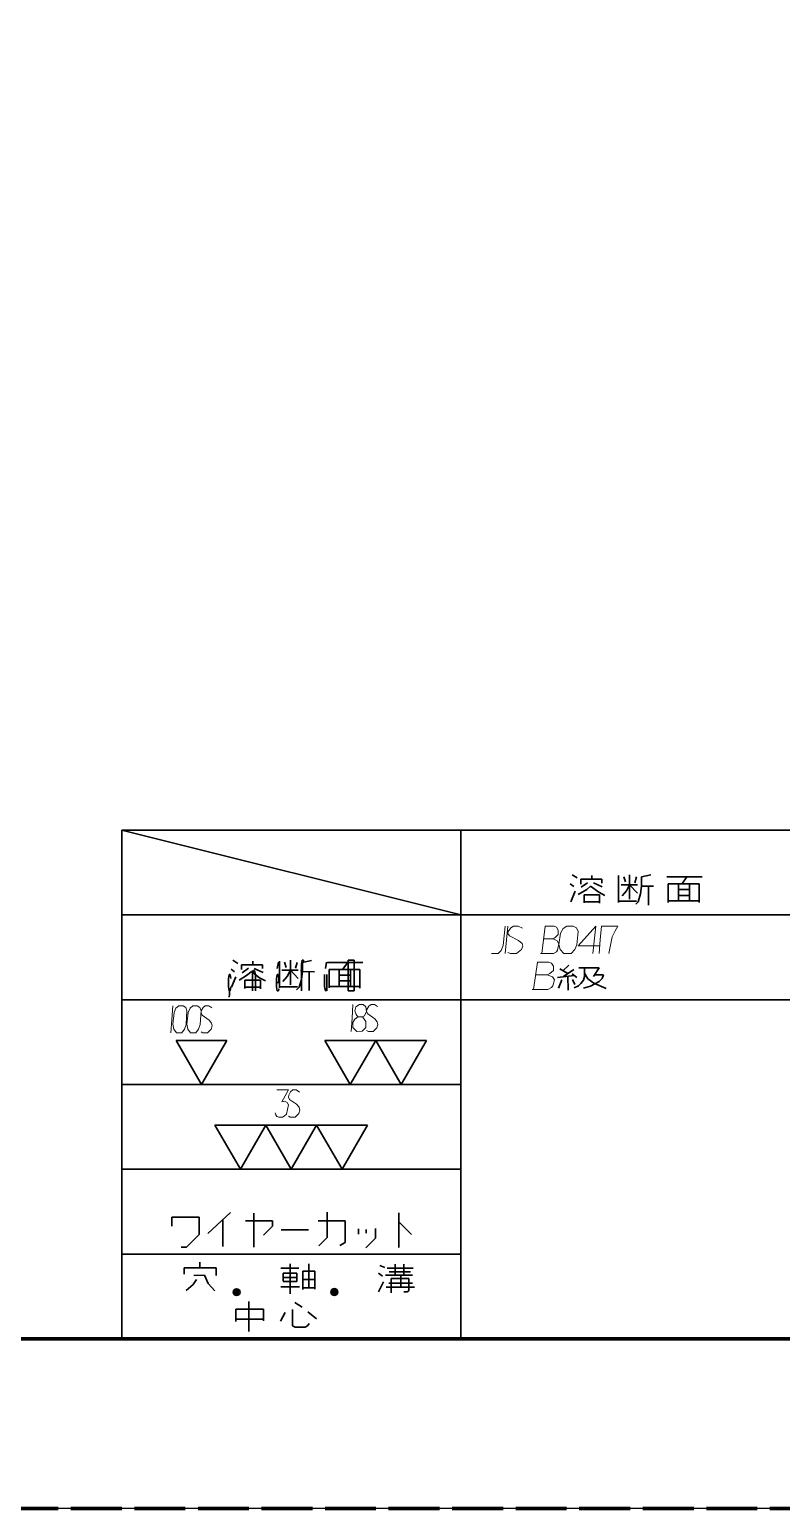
# Model space of a CAD drawing. Header units: millimetres. Extents: x 1333 to 104182, y -63985 to -5704.
# Drawn here: x 47276.3 to 47320.7, y -63984.6 to -63897.4 of the extents above; entities that cross this region are included whole.
import ezdxf

# ---------------------------------------------------------------- set-up
doc = ezdxf.new("R2010")
doc.units = ezdxf.units.MM
doc.header["$LTSCALE"] = 0.5
doc.linetypes.add('DASHED', pattern=[15, 12, -3])
for name, color, linetype in [('08', 1, 'Continuous'), ('11', 3, 'Continuous'), ('4虚线层', 2, 'DASHED')]:
    doc.layers.add(name, color=color, linetype=linetype)

# ---------------------------------------------------------------- blocks, each defined once
blk = doc.blocks.new('7725')
at = {"color": 7, "lineweight": 35}
for p, q in [((53836.08, -14957.04), (54076.44, -14957.04)), ((53836.08, -15017.04), (53836.08, -14957.04)), ((53836.08, -14957.04), (53876.08, -14967.04)), ((53876.08, -14957.04), (53876.08, -15017.04)), ((53836.08, -14967.04), (54076.08, -14967.04)), ((53876.08, -14977.04), (53836.08, -14977.04)), ((53876.08, -14977.04), (53916.08, -14977.04)), ((53876.08, -14987.04), (53836.08, -14987.04)), ((53876.08, -14997.04), (53836.08, -14997.04)), ((53876.08, -15007.04), (53836.08, -15007.04)), ((54356.08, -15017.04), (53836.08, -15017.04))]:
    blk.add_line(p, q, dxfattribs=at)
at = {"color": 7, "lineweight": 35, "ltscale": 0.008742}
for p, q in [((53889.22, -14962.3), (53889.82, -14962.67)), ((53849.19, -14972.38), (53849.78, -14972.76))]:
    blk.add_line(p, q, dxfattribs=at)
at = {"color": 7, "lineweight": 35, "ltscale": 0.00546}
for p, q in [((53891.57, -14962.39), (53891.57, -14962.83)), ((53851.54, -14972.48), (53851.54, -14972.91))]:
    blk.add_line(p, q, dxfattribs=at)
at = {"color": 7, "lineweight": 35, "ltscale": 0.039401}
for p, q in [((53894.72, -14962.41), (53894.72, -14965.56)), ((53854.69, -14972.49), (53854.69, -14975.64))]:
    blk.add_line(p, q, dxfattribs=at)
at = {"color": 7, "lineweight": 35, "ltscale": 0.008044}
for p, q in [((53895.32, -14962.55), (53895.53, -14963.15)), ((53855.29, -14972.63), (53855.5, -14973.24))]:
    blk.add_line(p, q, dxfattribs=at)
at = {"color": 7, "lineweight": 35, "ltscale": 0.036154}
blk.add_line((53896.02, -14965.2), (53896.02, -14962.31), dxfattribs=at)
at = {"color": 7, "lineweight": 35, "ltscale": 0.008754}
blk.add_line((53896.83, -14962.57), (53896.63, -14963.24), dxfattribs=at)
at = {"color": 7, "lineweight": 35, "ltscale": 0.013877}
for p, q in [((53898.52, -14962.31), (53897.43, -14962.56)), ((53858.48, -14972.4), (53857.4, -14972.64))]:
    blk.add_line(p, q, dxfattribs=at)
at = {"color": 7, "lineweight": 35, "ltscale": 0.013495}
for p, q in [((53897.43, -14962.56), (53897.43, -14963.64)), ((53857.4, -14972.64), (53857.4, -14973.72))]:
    blk.add_line(p, q, dxfattribs=at)
at = {"color": 7, "lineweight": 35, "ltscale": 0.052246}
blk.add_line((53900.41, -14962.55), (53904.59, -14962.55), dxfattribs=at)
at = {"color": 7, "lineweight": 35, "ltscale": 0.013246}
blk.add_line((53902.78, -14962.55), (53902.16, -14963.41), dxfattribs=at)
at = {"color": 7, "lineweight": 35, "ltscale": 0.006512}
blk.add_line((53889.02, -14963.36), (53889.43, -14963.69), dxfattribs=at)
at = {"color": 7, "lineweight": 35, "ltscale": 0.016865}
blk.add_line((53889.07, -14965.49), (53889.58, -14964.25), dxfattribs=at)
at = {"color": 7, "lineweight": 35, "ltscale": 0.014848}
blk.add_line((53890.97, -14964.03), (53889.96, -14964.65), dxfattribs=at)
at = {"color": 7, "lineweight": 35, "ltscale": 0.007211}
for p, q in [((53890.25, -14963.4), (53890.25, -14962.83)), ((53850.22, -14973.49), (53850.22, -14972.91))]:
    blk.add_line(p, q, dxfattribs=at)
at = {"color": 7, "lineweight": 35, "ltscale": 0.031128}
blk.add_line((53890.25, -14962.83), (53892.74, -14962.83), dxfattribs=at)
at = {"color": 7, "lineweight": 35, "ltscale": 0.01145}
blk.add_line((53891.06, -14963.25), (53890.31, -14963.78), dxfattribs=at)
at = {"color": 7, "lineweight": 35, "ltscale": 0.007454}
for p, q in [((53891.42, -14963.64), (53890.97, -14964.03)), ((53851.38, -14973.72), (53850.93, -14974.11))]:
    blk.add_line(p, q, dxfattribs=at)
at = {"color": 7, "lineweight": 35, "ltscale": 0.015147}
blk.add_line((53891.42, -14963.64), (53892.38, -14964.37), dxfattribs=at)
at = {"color": 7, "lineweight": 35, "ltscale": 0.01429}
blk.add_line((53891.74, -14963.26), (53892.79, -14963.73), dxfattribs=at)
at = {"color": 7, "lineweight": 35, "ltscale": 0.009924}
blk.add_line((53892.38, -14964.37), (53893.08, -14964.75), dxfattribs=at)
at = {"color": 7, "lineweight": 35, "ltscale": 0.005847}
for p, q in [((53892.74, -14962.83), (53892.74, -14963.3)), ((53852.71, -14972.91), (53852.71, -14973.38))]:
    blk.add_line(p, q, dxfattribs=at)
at = {"color": 7, "lineweight": 35, "ltscale": 0.024097}
for p, q in [((53895.01, -14963.48), (53896.94, -14963.48)), ((53854.98, -14973.56), (53856.91, -14973.56))]:
    blk.add_line(p, q, dxfattribs=at)
at = {"color": 7, "lineweight": 35, "ltscale": 0.00969}
for p, q in [((53895.63, -14964.22), (53895.12, -14964.8)), ((53855.6, -14974.3), (53855.08, -14974.88))]:
    blk.add_line(p, q, dxfattribs=at)
at = {"color": 7, "lineweight": 35, "ltscale": 0.010407}
for p, q in [((53896.02, -14963.48), (53895.63, -14964.22)), ((53855.98, -14973.56), (53855.6, -14974.3))]:
    blk.add_line(p, q, dxfattribs=at)
at = {"color": 7, "lineweight": 35, "ltscale": 0.016811}
for p, q in [((53896.02, -14963.48), (53896.94, -14964.46)), ((53855.98, -14973.56), (53856.9, -14974.55))]:
    blk.add_line(p, q, dxfattribs=at)
at = {"color": 7, "lineweight": 35, "ltscale": 0.011616}
blk.add_line((53897.43, -14963.64), (53897.32, -14964.56), dxfattribs=at)
at = {"color": 7, "lineweight": 35, "ltscale": 0.017666}
for p, q in [((53897.43, -14963.64), (53898.85, -14963.66)), ((53857.4, -14973.72), (53858.81, -14973.74))]:
    blk.add_line(p, q, dxfattribs=at)
at = {"color": 7, "lineweight": 35, "ltscale": 0.027921}
for p, q in [((53898.25, -14963.65), (53898.25, -14965.88)), ((53858.21, -14973.73), (53858.21, -14975.97))]:
    blk.add_line(p, q, dxfattribs=at)
at = {"color": 7, "lineweight": 35, "ltscale": 0.045276}
for p, q in [((53900.58, -14963.39), (53904.21, -14963.39)), ((53900.58, -14965.4), (53904.21, -14965.4))]:
    blk.add_line(p, q, dxfattribs=at)
at = {"color": 7, "lineweight": 35, "ltscale": 0.027261}
for p, q in [((53900.58, -14965.57), (53900.58, -14963.39)), ((53860.55, -14975.66), (53860.55, -14973.48))]:
    blk.add_line(p, q, dxfattribs=at)
at = {"color": 7, "lineweight": 35, "ltscale": 0.025024}
for p, q in [((53901.78, -14963.39), (53901.78, -14965.4)), ((53903.09, -14963.39), (53903.09, -14965.4)), ((53861.74, -14973.48), (53861.74, -14975.48)), ((53863.06, -14973.48), (53863.06, -14975.48))]:
    blk.add_line(p, q, dxfattribs=at)
at = {"color": 7, "lineweight": 35, "ltscale": 0.016443}
for p, q in [((53901.78, -14964.05), (53903.09, -14964.05)), ((53901.78, -14964.75), (53903.09, -14964.75)), ((53861.74, -14974.14), (53863.06, -14974.14)), ((53861.74, -14974.83), (53863.06, -14974.83))]:
    blk.add_line(p, q, dxfattribs=at)
at = {"color": 7, "lineweight": 35, "ltscale": 0.027399}
blk.add_line((53904.21, -14963.39), (53904.21, -14965.58), dxfattribs=at)
at = {"color": 7, "lineweight": 35, "ltscale": 0.022949}
for p, q in [((53890.64, -14964.67), (53892.48, -14964.67)), ((53890.64, -14965.49), (53892.48, -14965.49)), ((53850.61, -14974.75), (53852.44, -14974.75)), ((53850.61, -14975.58), (53852.44, -14975.58))]:
    blk.add_line(p, q, dxfattribs=at)
at = {"color": 7, "lineweight": 35, "ltscale": 0.012088}
for p, q in [((53890.64, -14965.63), (53890.64, -14964.67)), ((53850.61, -14975.72), (53850.61, -14974.75))]:
    blk.add_line(p, q, dxfattribs=at)
at = {"color": 7, "lineweight": 35, "ltscale": 0.012479}
blk.add_line((53892.48, -14964.67), (53892.48, -14965.67), dxfattribs=at)
at = {"color": 7, "lineweight": 35, "ltscale": 0.026526}
for p, q in [((53894.72, -14965.42), (53896.84, -14965.42)), ((53854.69, -14975.51), (53856.81, -14975.51))]:
    blk.add_line(p, q, dxfattribs=at)
at = {"color": 7, "lineweight": 35, "ltscale": 0.005127}
blk.add_line((53897.04, -14965.5), (53896.76, -14965.79), dxfattribs=at)
at = {"color": 7, "lineweight": 35, "ltscale": 0.012229}
blk.add_line((53897.32, -14964.56), (53897.04, -14965.5), dxfattribs=at)
at = {"color": 7, "lineweight": 35, "ltscale": 0.031116}
blk.add_line((53850.22, -14972.91), (53852.71, -14972.91), dxfattribs=at)
at = {"color": 7, "lineweight": 35, "ltscale": 0.009187}
for p, q in [((53854.44, -14973.36), (53854.58, -14972.63)), ((53860.11, -14973.36), (53860.25, -14972.63))]:
    blk.add_line(p, q, dxfattribs=at)
at = {"color": 7, "lineweight": 35, "ltscale": 0.036157}
blk.add_line((53855.98, -14975.29), (53855.98, -14972.39), dxfattribs=at)
at = {"color": 7, "lineweight": 35, "ltscale": 0.008755}
blk.add_line((53856.79, -14972.65), (53856.6, -14973.33), dxfattribs=at)
at = {"color": 7, "lineweight": 35, "ltscale": 0.006325}
blk.add_line((53857.28, -14972.88), (53857.38, -14972.39), dxfattribs=at)
at = {"color": 7, "lineweight": 35, "ltscale": 0.038875}
blk.add_line((53857.28, -14975.99), (53857.28, -14972.88), dxfattribs=at)
at = {"color": 7, "lineweight": 35, "ltscale": 0.001915}
blk.add_line((53857.38, -14972.39), (53857.54, -14972.39), dxfattribs=at)
at = {"color": 7, "lineweight": 35, "ltscale": 0.003158}
blk.add_line((53857.54, -14972.39), (53857.58, -14972.63), dxfattribs=at)
at = {"color": 7, "lineweight": 35, "ltscale": 0.052234}
blk.add_line((53860.37, -14972.64), (53864.55, -14972.64), dxfattribs=at)
at = {"color": 7, "lineweight": 35, "ltscale": 0.013239}
blk.add_line((53862.75, -14972.64), (53862.13, -14973.49), dxfattribs=at)
at = {"color": 7, "lineweight": 35, "ltscale": 0.045072}
for p, q in [((53862.8, -14972.39), (53862.8, -14975.99)), ((53863.51, -14975.99), (53863.51, -14972.39))]:
    blk.add_line(p, q, dxfattribs=at)
at = {"color": 7, "lineweight": 35, "ltscale": 0.008875}
for p, q in [((53863.51, -14972.39), (53862.8, -14972.39)), ((53862.8, -14975.99), (53863.51, -14975.99))]:
    blk.add_line(p, q, dxfattribs=at)
at = {"color": 7, "lineweight": 35, "ltscale": 0.012234}
blk.add_line((53888.86, -14972.97), (53888.15, -14973.64), dxfattribs=at)
at = {"color": 7, "lineweight": 35, "ltscale": 0.006033}
for p, q in [((53848.67, -14974.55), (53848.76, -14974.08)), ((53854.34, -14974.55), (53854.44, -14974.08))]:
    blk.add_line(p, q, dxfattribs=at)
at = {"color": 7, "lineweight": 35, "ltscale": 0.012043}
for p, q in [((53848.67, -14975.51), (53848.67, -14974.55)), ((53854.34, -14974.55), (53854.34, -14975.51))]:
    blk.add_line(p, q, dxfattribs=at)
at = {"color": 7, "lineweight": 35, "ltscale": 0.00118}
for p, q in [((53848.76, -14974.08), (53848.86, -14974.08)), ((53848.86, -14975.99), (53848.76, -14975.99))]:
    blk.add_line(p, q, dxfattribs=at)
at = {"color": 7, "lineweight": 35, "ltscale": 0.006032}
for p, q in [((53848.86, -14974.08), (53848.95, -14974.55)), ((53854.53, -14974.08), (53854.62, -14974.55))]:
    blk.add_line(p, q, dxfattribs=at)
at = {"color": 7, "lineweight": 35, "ltscale": 0.006505}
blk.add_line((53848.99, -14973.44), (53849.39, -14973.77), dxfattribs=at)
at = {"color": 7, "lineweight": 35, "ltscale": 0.016863}
blk.add_line((53849.03, -14975.58), (53849.55, -14974.33), dxfattribs=at)
at = {"color": 7, "lineweight": 35, "ltscale": 0.014857}
blk.add_line((53850.93, -14974.11), (53849.92, -14974.74), dxfattribs=at)
at = {"color": 7, "lineweight": 35, "ltscale": 0.011452}
blk.add_line((53851.03, -14973.33), (53850.28, -14973.86), dxfattribs=at)
at = {"color": 7, "lineweight": 35, "ltscale": 0.015146}
blk.add_line((53851.38, -14973.72), (53852.35, -14974.46), dxfattribs=at)
at = {"color": 7, "lineweight": 35, "ltscale": 0.006188}
blk.add_line((53851.51, -14974.08), (53851.61, -14973.59), dxfattribs=at)
at = {"color": 7, "lineweight": 35, "ltscale": 0.030001}
blk.add_line((53851.51, -14973.59), (53851.51, -14975.99), dxfattribs=at)
at = {"color": 7, "lineweight": 35, "ltscale": 0.001898}
blk.add_line((53851.61, -14973.59), (53851.76, -14973.59), dxfattribs=at)
at = {"color": 7, "lineweight": 35, "ltscale": 0.014288}
blk.add_line((53851.71, -14973.35), (53852.75, -14973.82), dxfattribs=at)
at = {"color": 7, "lineweight": 35, "ltscale": 0.00619}
blk.add_line((53851.76, -14973.59), (53851.86, -14974.08), dxfattribs=at)
at = {"color": 7, "lineweight": 35, "ltscale": 0.023945}
for p, q in [((53851.86, -14974.08), (53851.86, -14975.99)), ((53860.3, -14974.08), (53860.3, -14975.99))]:
    blk.add_line(p, q, dxfattribs=at)
at = {"color": 7, "lineweight": 35, "ltscale": 0.009926}
blk.add_line((53852.35, -14974.46), (53853.05, -14974.83), dxfattribs=at)
at = {"color": 7, "lineweight": 35, "ltscale": 0.012476}
blk.add_line((53852.44, -14974.75), (53852.44, -14975.75), dxfattribs=at)
at = {"color": 7, "lineweight": 35, "ltscale": 0.001178}
for p, q in [((53854.44, -14974.08), (53854.53, -14974.08)), ((53860.11, -14975.99), (53860.2, -14975.99))]:
    blk.add_line(p, q, dxfattribs=at)
at = {"color": 7, "lineweight": 35, "ltscale": 0.006057}
blk.add_line((53854.62, -14974.55), (53854.62, -14975.03), dxfattribs=at)
at = {"color": 7, "lineweight": 35, "ltscale": 0.012232}
blk.add_line((53857.29, -14974.64), (53857.01, -14975.58), dxfattribs=at)
at = {"color": 7, "lineweight": 35, "ltscale": 0.002527}
blk.add_line((53857.18, -14973.59), (53857.38, -14973.59), dxfattribs=at)
at = {"color": 7, "lineweight": 35, "ltscale": 0.011613}
blk.add_line((53857.4, -14973.72), (53857.29, -14974.64), dxfattribs=at)
at = {"color": 7, "lineweight": 35, "ltscale": 0.017958}
blk.add_line((53860.01, -14974.08), (53860.01, -14975.51), dxfattribs=at)
at = {"color": 7, "lineweight": 35, "ltscale": 0.045264}
for p, q in [((53860.55, -14973.48), (53864.17, -14973.48)), ((53860.55, -14975.48), (53864.17, -14975.48))]:
    blk.add_line(p, q, dxfattribs=at)
at = {"color": 7, "lineweight": 35, "ltscale": 0.027396}
blk.add_line((53864.17, -14973.48), (53864.17, -14975.67), dxfattribs=at)
at = {"color": 7, "lineweight": 35, "ltscale": 0.024924}
blk.add_line((53887.49, -14974.41), (53889.47, -14974.18), dxfattribs=at)
at = {"color": 7, "lineweight": 35, "ltscale": 0.013404}
blk.add_line((53888.02, -14974.69), (53887.62, -14975.68), dxfattribs=at)
at = {"color": 7, "lineweight": 35, "ltscale": 0.013327}
blk.add_line((53887.8, -14973.4), (53888.72, -14973.95), dxfattribs=at)
at = {"color": 7, "lineweight": 35, "ltscale": 0.018504}
blk.add_line((53889.43, -14973.46), (53888.23, -14974.32), dxfattribs=at)
at = {"color": 7, "lineweight": 35, "ltscale": 0.020496}
blk.add_line((53888.73, -14974.27), (53888.77, -14975.91), dxfattribs=at)
at = {"color": 7, "lineweight": 35, "ltscale": 0.008484}
blk.add_line((53889.25, -14974.01), (53889.78, -14974.44), dxfattribs=at)
at = {"color": 7, "lineweight": 35, "ltscale": 0.008293}
for p, q in [((53889.26, -14974.66), (53889.57, -14975.25)), ((53861.54, -15011.67), (53860.89, -15011.81))]:
    blk.add_line(p, q, dxfattribs=at)
at = {"color": 7, "lineweight": 35, "ltscale": 0.030127}
blk.add_line((53890.02, -14973.27), (53892.43, -14973.27), dxfattribs=at)
at = {"color": 7, "lineweight": 35, "ltscale": 0.006372}
blk.add_line((53890.57, -14974.73), (53890.25, -14975.12), dxfattribs=at)
at = {"color": 7, "lineweight": 35, "ltscale": 0.005373}
blk.add_line((53890.69, -14974.32), (53890.57, -14974.73), dxfattribs=at)
at = {"color": 7, "lineweight": 35, "ltscale": 0.013083}
blk.add_line((53890.69, -14973.27), (53890.69, -14974.32), dxfattribs=at)
at = {"color": 7, "lineweight": 35, "ltscale": 0.009837}
blk.add_line((53890.69, -14973.9), (53891.09, -14974.57), dxfattribs=at)
at = {"color": 7, "lineweight": 35, "ltscale": 0.010649}
blk.add_line((53891.09, -14974.57), (53891.78, -14975.08), dxfattribs=at)
at = {"color": 7, "lineweight": 35, "ltscale": 0.014628}
blk.add_line((53892.44, -14974.9), (53891.41, -14975.46), dxfattribs=at)
at = {"color": 7, "lineweight": 35, "ltscale": 0.01536}
blk.add_line((53892.43, -14973.27), (53891.74, -14974.29), dxfattribs=at)
at = {"color": 7, "lineweight": 35, "ltscale": 0.013049}
blk.add_line((53891.87, -14974.09), (53892.92, -14974.09), dxfattribs=at)
at = {"color": 7, "lineweight": 35, "ltscale": 0.006121}
blk.add_line((53892.77, -14974.54), (53892.44, -14974.9), dxfattribs=at)
at = {"color": 7, "lineweight": 35, "ltscale": 0.005862}
blk.add_line((53892.92, -14974.09), (53892.77, -14974.54), dxfattribs=at)
at = {"color": 7, "lineweight": 35, "ltscale": 0.006102}
for p, q in [((53848.76, -14975.99), (53848.67, -14975.51)), ((53854.34, -14975.51), (53854.44, -14975.99)), ((53860.01, -14975.51), (53860.11, -14975.99))]:
    blk.add_line(p, q, dxfattribs=at)
at = {"color": 7, "lineweight": 35, "ltscale": 0.000596619}
blk.add_line((53848.76, -14976.71), (53848.72, -14976.71), dxfattribs=at)
at = {"color": 7, "lineweight": 35, "ltscale": 0.003084}
blk.add_line((53848.81, -14976.47), (53848.76, -14976.71), dxfattribs=at)
at = {"color": 7, "lineweight": 35, "ltscale": 0.005986}
blk.add_line((53848.81, -14975.99), (53848.81, -14976.47), dxfattribs=at)
at = {"color": 7, "lineweight": 35, "ltscale": 0.006101}
for p, q in [((53848.95, -14975.51), (53848.86, -14975.99)), ((53860.2, -14975.99), (53860.3, -14975.51))]:
    blk.add_line(p, q, dxfattribs=at)
at = {"color": 7, "lineweight": 35, "ltscale": 0.003543}
blk.add_line((53854.62, -14975.03), (53854.34, -14975.03), dxfattribs=at)
at = {"color": 7, "lineweight": 35, "ltscale": 0.001775}
blk.add_line((53854.44, -14975.99), (53854.58, -14975.99), dxfattribs=at)
at = {"color": 7, "lineweight": 35, "ltscale": 0.003049}
blk.add_line((53854.58, -14975.99), (53854.62, -14975.75), dxfattribs=at)
at = {"color": 7, "lineweight": 35, "ltscale": 0.005119}
blk.add_line((53857.01, -14975.58), (53856.72, -14975.88), dxfattribs=at)
at = {"color": 7, "lineweight": 35, "ltscale": 0.00685}
blk.add_line((53889.97, -14975.39), (53889.48, -14975.63), dxfattribs=at)
at = {"color": 7, "lineweight": 35, "ltscale": 0.004731}
blk.add_line((53890.25, -14975.12), (53889.97, -14975.39), dxfattribs=at)
at = {"color": 7, "lineweight": 35, "ltscale": 0.010798}
blk.add_line((53891.41, -14975.46), (53890.57, -14975.67), dxfattribs=at)
at = {"color": 7, "lineweight": 35, "ltscale": 0.020168}
blk.add_line((53891.78, -14975.08), (53893.25, -14975.74), dxfattribs=at)
at = {"color": 7, "lineweight": 35, "ltscale": 0.075}
for p, q in [((53842.49, -14981.85), (53848.49, -14981.85)), ((53842.49, -14981.85), (53848.49, -14981.85)), ((53860.05, -14981.85), (53866.05, -14981.85)), ((53860.05, -14981.85), (53866.05, -14981.85)), ((53866.05, -14981.85), (53872.05, -14981.85)), ((53866.05, -14981.85), (53872.05, -14981.85)), ((53847.08, -14991.85), (53853.08, -14991.85)), ((53847.08, -14991.85), (53853.08, -14991.85)), ((53853.08, -14991.85), (53859.08, -14991.85)), ((53853.08, -14991.85), (53859.08, -14991.85)), ((53859.08, -14991.85), (53865.08, -14991.85)), ((53859.08, -14991.85), (53865.08, -14991.85))]:
    blk.add_line(p, q, dxfattribs=at)
at = {"color": 7, "lineweight": 35, "ltscale": 0.074999}
for p, q in [((53845.49, -14987.04), (53842.49, -14981.85)), ((53845.49, -14987.04), (53842.49, -14981.85)), ((53848.49, -14981.85), (53845.49, -14987.04)), ((53848.49, -14981.85), (53845.49, -14987.04)), ((53863.05, -14987.04), (53860.05, -14981.85)), ((53863.05, -14987.04), (53860.05, -14981.85)), ((53866.05, -14981.85), (53863.05, -14987.04)), ((53866.05, -14981.85), (53863.05, -14987.04)), ((53869.05, -14987.04), (53866.05, -14981.85)), ((53869.05, -14987.04), (53866.05, -14981.85)), ((53872.05, -14981.85), (53869.05, -14987.04)), ((53872.05, -14981.85), (53869.05, -14987.04)), ((53850.08, -14997.04), (53847.08, -14991.85)), ((53850.08, -14997.04), (53847.08, -14991.85)), ((53853.08, -14991.85), (53850.08, -14997.04)), ((53853.08, -14991.85), (53850.08, -14997.04)), ((53856.08, -14997.04), (53853.08, -14991.85)), ((53856.08, -14997.04), (53853.08, -14991.85)), ((53859.08, -14991.85), (53856.08, -14997.04)), ((53859.08, -14991.85), (53856.08, -14997.04)), ((53862.08, -14997.04), (53859.08, -14991.85)), ((53862.08, -14997.04), (53859.08, -14991.85)), ((53865.08, -14991.85), (53862.08, -14997.04)), ((53865.08, -14991.85), (53862.08, -14997.04))]:
    blk.add_line(p, q, dxfattribs=at)
at = {"color": 7, "lineweight": 35, "ltscale": 0.040674}
blk.add_line((53841.98, -15002.68), (53845.23, -15002.68), dxfattribs=at)
at = {"color": 7, "lineweight": 35, "ltscale": 0.013446}
blk.add_line((53841.98, -15003.76), (53841.98, -15002.68), dxfattribs=at)
at = {"color": 7, "lineweight": 35, "ltscale": 0.02543}
blk.add_line((53845.23, -15002.68), (53845.23, -15004.72), dxfattribs=at)
at = {"color": 7, "lineweight": 35, "ltscale": 0.045755}
blk.add_line((53846.22, -15004.6), (53848.93, -15002.14), dxfattribs=at)
at = {"color": 7, "lineweight": 35, "ltscale": 0.050012}
blk.add_line((53851.68, -15002.21), (53851.68, -15006.21), dxfattribs=at)
at = {"color": 7, "lineweight": 35, "ltscale": 0.037579}
blk.add_line((53860.32, -15002.09), (53860.32, -15005.1), dxfattribs=at)
at = {"color": 7, "lineweight": 35, "ltscale": 0.051141}
blk.add_line((53868.8, -15002.16), (53868.8, -15006.25), dxfattribs=at)
at = {"color": 7, "lineweight": 35, "ltscale": 0.0397}
blk.add_line((53848, -15002.99), (53848, -15006.16), dxfattribs=at)
at = {"color": 7, "lineweight": 35, "ltscale": 0.040039}
for p, q in [((53850.67, -15003.13), (53853.87, -15003.13)), ((53854.91, -15004.17), (53858.11, -15004.17))]:
    blk.add_line(p, q, dxfattribs=at)
at = {"color": 7, "lineweight": 35, "ltscale": 0.018567}
blk.add_line((53853.87, -15003.77), (53852.82, -15004.82), dxfattribs=at)
at = {"color": 7, "lineweight": 35, "ltscale": 0.007913}
blk.add_line((53853.87, -15003.13), (53853.87, -15003.77), dxfattribs=at)
at = {"color": 7, "lineweight": 35, "ltscale": 0.039746}
blk.add_line((53859.26, -15003.13), (53862.44, -15003.13), dxfattribs=at)
at = {"color": 7, "lineweight": 35, "ltscale": 0.031647}
blk.add_line((53862.44, -15003.13), (53862.44, -15005.67), dxfattribs=at)
at = {"color": 7, "lineweight": 35, "ltscale": 0.007629}
blk.add_line((53864.02, -15004.08), (53864.02, -15004.69), dxfattribs=at)
at = {"color": 7, "lineweight": 35, "ltscale": 0.005237}
blk.add_line((53864.94, -15004.16), (53864.94, -15004.58), dxfattribs=at)
at = {"color": 7, "lineweight": 35, "ltscale": 0.013846}
blk.add_line((53866.03, -15004.04), (53866.03, -15005.15), dxfattribs=at)
at = {"color": 7, "lineweight": 35, "ltscale": 0.026344}
blk.add_line((53868.8, -15003.23), (53870.29, -15004.72), dxfattribs=at)
at = {"color": 7, "lineweight": 35, "ltscale": 0.008008}
blk.add_line((53843.73, -15006.22), (53843.09, -15006.22), dxfattribs=at)
at = {"color": 7, "lineweight": 35, "ltscale": 0.026549}
blk.add_line((53845.23, -15004.72), (53843.73, -15006.22), dxfattribs=at)
at = {"color": 7, "lineweight": 35, "ltscale": 0.017365}
blk.add_line((53860.32, -15005.1), (53859.34, -15006.08), dxfattribs=at)
at = {"color": 7, "lineweight": 35, "ltscale": 0.008783}
blk.add_line((53862.44, -15005.67), (53861.83, -15006.02), dxfattribs=at)
at = {"color": 7, "lineweight": 35, "ltscale": 0.020353}
blk.add_line((53866.03, -15005.15), (53864.87, -15006.3), dxfattribs=at)
at = {"color": 7, "lineweight": 35, "ltscale": 0.008194}
blk.add_line((53845.28, -15007.99), (53845.28, -15008.65), dxfattribs=at)
at = {"color": 7, "lineweight": 35, "ltscale": 0.047644}
blk.add_line((53843.43, -15008.65), (53847.24, -15008.65), dxfattribs=at)
at = {"color": 7, "lineweight": 35, "ltscale": 0.009323}
blk.add_line((53843.43, -15009.4), (53843.43, -15008.65), dxfattribs=at)
at = {"color": 7, "lineweight": 35, "ltscale": 0.016067}
blk.add_line((53844.58, -15009.55), (53845.86, -15009.53), dxfattribs=at)
at = {"color": 7, "lineweight": 35, "ltscale": 0.01343}
blk.add_line((53845.86, -15009.53), (53846.27, -15010.53), dxfattribs=at)
at = {"color": 7, "lineweight": 35, "ltscale": 0.011584}
blk.add_line((53847.24, -15008.65), (53847.24, -15009.58), dxfattribs=at)
at = {"color": 7, "lineweight": 35, "ltscale": 0.026721}
blk.add_line((53854.84, -15008.72), (53856.97, -15008.72), dxfattribs=at)
at = {"color": 7, "lineweight": 35, "ltscale": 0.020081}
for p, q in [((53855.13, -15009.29), (53856.74, -15009.29)), ((53855.13, -15009.81), (53856.74, -15009.81)), ((53856.74, -15010.27), (53855.13, -15010.27))]:
    blk.add_line(p, q, dxfattribs=at)
at = {"color": 7, "lineweight": 35, "ltscale": 0.011816}
blk.add_line((53855.13, -15010.24), (53855.13, -15009.29), dxfattribs=at)
at = {"color": 7, "lineweight": 35, "ltscale": 0.044495}
blk.add_line((53855.96, -15008.19), (53855.96, -15011.75), dxfattribs=at)
at = {"color": 7, "lineweight": 35, "ltscale": 0.012186}
blk.add_line((53856.74, -15009.29), (53856.74, -15010.27), dxfattribs=at)
at = {"color": 7, "lineweight": 35, "ltscale": 0.017505}
for p, q in [((53857.45, -15009.04), (53858.85, -15009.04)), ((53857.45, -15010.03), (53858.85, -15010.03)), ((53857.45, -15011.04), (53858.85, -15011.04))]:
    blk.add_line(p, q, dxfattribs=at)
at = {"color": 7, "lineweight": 35, "ltscale": 0.027048}
blk.add_line((53857.45, -15011.21), (53857.45, -15009.04), dxfattribs=at)
at = {"color": 7, "lineweight": 35, "ltscale": 0.035538}
blk.add_line((53858.14, -15008.19), (53858.14, -15011.04), dxfattribs=at)
at = {"color": 7, "lineweight": 35, "ltscale": 0.026678}
blk.add_line((53858.85, -15009.04), (53858.85, -15011.18), dxfattribs=at)
at = {"color": 7, "lineweight": 35, "ltscale": 0.007469}
blk.add_line((53866.38, -15009.29), (53866.87, -15009.63), dxfattribs=at)
at = {"color": 7, "lineweight": 35, "ltscale": 0.007961}
blk.add_line((53866.54, -15008.37), (53867.12, -15008.63), dxfattribs=at)
at = {"color": 7, "lineweight": 35, "ltscale": 0.03988}
blk.add_line((53867.19, -15009.54), (53870.38, -15009.54), dxfattribs=at)
at = {"color": 7, "lineweight": 35, "ltscale": 0.038135}
blk.add_line((53867.41, -15008.7), (53870.46, -15008.7), dxfattribs=at)
at = {"color": 7, "lineweight": 35, "ltscale": 0.031494}
blk.add_line((53867.64, -15009.12), (53870.16, -15009.12), dxfattribs=at)
at = {"color": 7, "lineweight": 35, "ltscale": 0.016248}
blk.add_line((53868.35, -15008.24), (53868.35, -15009.54), dxfattribs=at)
at = {"color": 7, "lineweight": 35, "ltscale": 0.017722}
blk.add_line((53869.01, -15009.54), (53869.01, -15010.96), dxfattribs=at)
at = {"color": 7, "lineweight": 35, "ltscale": 0.016525}
blk.add_line((53869.37, -15008.22), (53869.37, -15009.54), dxfattribs=at)
at = {"color": 7, "lineweight": 35, "ltscale": 0.01339}
blk.add_line((53844.49, -15010.62), (53843.7, -15011.34), dxfattribs=at)
at = {"color": 7, "lineweight": 35, "ltscale": 0.009085}
blk.add_line((53844.91, -15010.03), (53844.49, -15010.62), dxfattribs=at)
at = {"color": 7, "lineweight": 35, "ltscale": 0.014779}
blk.add_line((53846.27, -15010.53), (53847.08, -15011.39), dxfattribs=at)
at = {"color": 7, "lineweight": 35, "ltscale": 0.009827}
for p, q in [((53849.25, -15011.45), (53850.03, -15011.45)), ((53850.03, -15011.45), (53849.25, -15011.45)), ((53861.56, -15011.44), (53860.77, -15011.44)), ((53860.77, -15011.44), (53861.56, -15011.44))]:
    blk.add_line(p, q, dxfattribs=at)
at = {"color": 7, "lineweight": 35, "ltscale": 0.009973}
for p, q in [((53850.03, -15011.45), (53849.27, -15011.67)), ((53861.56, -15011.44), (53860.79, -15011.66))]:
    blk.add_line(p, q, dxfattribs=at)
at = {"color": 7, "lineweight": 35, "ltscale": 0.008787}
blk.add_line((53849.36, -15011.24), (53850.03, -15011.45), dxfattribs=at)
at = {"color": 7, "lineweight": 35, "ltscale": 0.007298}
blk.add_line((53849.95, -15011.27), (53849.36, -15011.24), dxfattribs=at)
at = {"color": 7, "lineweight": 35, "ltscale": 0.004215}
for p, q in [((53849.64, -15011.13), (53849.95, -15011.27)), ((53861.17, -15011.12), (53861.47, -15011.26))]:
    blk.add_line(p, q, dxfattribs=at)
at = {"color": 7, "lineweight": 35, "ltscale": 0.027539}
blk.add_line((53854.86, -15010.89), (53857.06, -15010.89), dxfattribs=at)
at = {"color": 7, "lineweight": 35, "ltscale": 0.008776}
blk.add_line((53860.89, -15011.23), (53861.56, -15011.44), dxfattribs=at)
at = {"color": 7, "lineweight": 35, "ltscale": 0.007286}
blk.add_line((53861.47, -15011.26), (53860.89, -15011.23), dxfattribs=at)
at = {"color": 7, "lineweight": 35, "ltscale": 0.016422}
blk.add_line((53866.39, -15011.51), (53866.96, -15010.33), dxfattribs=at)
at = {"color": 7, "lineweight": 35, "ltscale": 0.041724}
blk.add_line((53867.27, -15010.96), (53870.61, -15010.96), dxfattribs=at)
at = {"color": 7, "lineweight": 35, "ltscale": 0.034998}
blk.add_line((53867.61, -15010.48), (53870.41, -15010.48), dxfattribs=at)
at = {"color": 7, "lineweight": 35, "ltscale": 0.02616}
blk.add_line((53867.88, -15009.94), (53869.97, -15009.94), dxfattribs=at)
at = {"color": 7, "lineweight": 35, "ltscale": 0.02077}
blk.add_line((53867.88, -15011.6), (53867.88, -15009.94), dxfattribs=at)
at = {"color": 7, "lineweight": 35, "ltscale": 0.005164}
blk.add_line((53869.77, -15011.5), (53869.36, -15011.5), dxfattribs=at)
at = {"color": 7, "lineweight": 35, "ltscale": 0.002874}
blk.add_line((53869.97, -15011.38), (53869.77, -15011.5), dxfattribs=at)
at = {"color": 7, "lineweight": 35, "ltscale": 0.018094}
blk.add_line((53869.97, -15009.94), (53869.97, -15011.38), dxfattribs=at)
at = {"color": 7, "lineweight": 35, "ltscale": 0.009339}
for p, q in [((53849.27, -15011.67), (53850.01, -15011.68)), ((53860.79, -15011.66), (53861.54, -15011.67))]:
    blk.add_line(p, q, dxfattribs=at)
at = {"color": 7, "lineweight": 35, "ltscale": 0.008292}
blk.add_line((53850.01, -15011.68), (53849.36, -15011.82), dxfattribs=at)
at = {"color": 7, "lineweight": 35, "ltscale": 0.006446}
for p, q in [((53849.36, -15011.82), (53849.88, -15011.85)), ((53860.89, -15011.81), (53861.4, -15011.84))]:
    blk.add_line(p, q, dxfattribs=at)
at = {"color": 7, "lineweight": 35, "ltscale": 0.043878}
blk.add_line((53851.08, -15012.65), (53851.08, -15016.16), dxfattribs=at)
at = {"color": 7, "lineweight": 35, "ltscale": 0.012576}
blk.add_line((53856.52, -15012.75), (53857.37, -15013.29), dxfattribs=at)
at = {"color": 7, "lineweight": 35, "ltscale": 0.018365}
blk.add_line((53849.54, -15015), (53849.54, -15013.53), dxfattribs=at)
at = {"color": 7, "lineweight": 35, "ltscale": 0.040601}
for p, q in [((53849.54, -15013.53), (53852.79, -15013.53)), ((53849.54, -15014.72), (53852.79, -15014.72))]:
    blk.add_line(p, q, dxfattribs=at)
at = {"color": 7, "lineweight": 35, "ltscale": 0.017517}
blk.add_line((53852.79, -15013.53), (53852.79, -15014.93), dxfattribs=at)
at = {"color": 7, "lineweight": 35, "ltscale": 0.014554}
blk.add_line((53855.37, -15013.92), (53854.83, -15014.95), dxfattribs=at)
at = {"color": 7, "lineweight": 35, "ltscale": 0.02406}
blk.add_line((53856.25, -15013.58), (53856.25, -15015.5), dxfattribs=at)
at = {"color": 7, "lineweight": 35, "ltscale": 0.016273}
blk.add_line((53858.05, -15013.84), (53859.05, -15014.66), dxfattribs=at)
at = {"color": 7, "lineweight": 35, "ltscale": 0.004455}
blk.add_line((53856.25, -15015.5), (53856.56, -15015.68), dxfattribs=at)
at = {"color": 7, "lineweight": 35, "ltscale": 0.014355}
blk.add_line((53856.56, -15015.68), (53857.71, -15015.68), dxfattribs=at)
at = {"color": 7, "lineweight": 35, "ltscale": 0.004297}
blk.add_line((53857.71, -15015.68), (53858.01, -15015.51), dxfattribs=at)
at = {"color": 7, "lineweight": 35, "ltscale": 0.004257}
blk.add_line((53858.01, -15015.51), (53858.18, -15015.21), dxfattribs=at)
at = {"color": 7, "lineweight": 70}
blk.add_line((54356.08, -15017.04), (52744.08, -15017.04), dxfattribs=at)
at = {"color": 3}
blk.add_lwpolyline([(52694.08, -13849.04), (54376.08, -13849.04), (54376.08, -15037.04), (52694.08, -15037.04)], close=True, dxfattribs=at)
at = {"color": 7, "lineweight": 13}
for points in [[(53881.34, -14968.38), (53881.09, -14970.66), (53880.85, -14971.22), (53880.5, -14971.58), (53879.71, -14971.58)], [(53881.34, -14971.58), (53881.49, -14969.98), (53881.64, -14968.38)], [(53881.64, -14971.46), (53881.94, -14971.58), (53882.68, -14971.58), (53883.27, -14971.14), (53883.42, -14970.74), (53883.32, -14970.42), (53882.92, -14970.06), (53881.84, -14969.5), (53881.64, -14969.22), (53881.69, -14968.98), (53881.98, -14968.58), (53882.33, -14968.38), (53882.87, -14968.38), (53883.37, -14968.62)], [(53885.49, -14971.58), (53887.03, -14971.58), (53887.37, -14971.38), (53887.52, -14971.18), (53887.67, -14970.46), (53887.47, -14970.1), (53886.98, -14969.86), (53887.23, -14969.7), (53887.57, -14969.34), (53887.57, -14968.86), (53887.37, -14968.5), (53887.13, -14968.38), (53886.04, -14968.38), (53885.84, -14969.98), (53885.64, -14971.58)], [(53891.67, -14971.58), (53891.87, -14969.78), (53892.02, -14968.38), (53889.94, -14970.7), (53892.42, -14970.7)], [(53892.71, -14968.38), (53892.56, -14969.98), (53892.42, -14971.58)], [(53893.55, -14971.58), (53893.95, -14969.62), (53894.3, -14968.9), (53894.64, -14968.38), (53892.71, -14968.38)], [(53886.98, -14969.86), (53885.84, -14969.86)], [(53884.5, -14975.82), (53886.36, -14975.82), (53886.78, -14975.62), (53886.96, -14975.42), (53887.14, -14974.7), (53886.9, -14974.34), (53886.3, -14974.1), (53886.6, -14973.94), (53887.02, -14973.58), (53887.02, -14973.1), (53886.78, -14972.74), (53886.48, -14972.62), (53885.16, -14972.62), (53884.92, -14974.22), (53884.68, -14975.82)], [(53886.3, -14974.1), (53884.92, -14974.1)], [(53842.11, -14977.76), (53842, -14979.36), (53841.89, -14980.96)], [(53845.44, -14980.84), (53845.66, -14980.96), (53846.2, -14980.96), (53846.63, -14980.52), (53846.74, -14980.12), (53846.67, -14979.8), (53846.38, -14979.44), (53845.58, -14978.88), (53845.44, -14978.6), (53845.47, -14978.36), (53845.69, -14977.96), (53845.94, -14977.76), (53846.34, -14977.76), (53846.7, -14978)], [(53863.37, -14977.6), (53863.26, -14979.2), (53863.15, -14980.8)], [(53864.51, -14979.08), (53864.73, -14978.96), (53864.98, -14978.44), (53864.87, -14977.88), (53864.58, -14977.6), (53864.14, -14977.6), (53863.7, -14977.88), (53863.59, -14978.36), (53863.74, -14978.8), (53863.96, -14979.08)], [(53864.98, -14980.68), (53865.2, -14980.8), (53865.75, -14980.8), (53866.19, -14980.36), (53866.3, -14979.96), (53866.23, -14979.64), (53865.94, -14979.28), (53865.13, -14978.72), (53864.98, -14978.44), (53865.02, -14978.2), (53865.24, -14977.8), (53865.5, -14977.6), (53865.9, -14977.6), (53866.27, -14977.84)], [(53854.2, -14990.37), (53854.27, -14990.61), (53854.39, -14990.81), (53854.61, -14990.89), (53855.06, -14990.89), (53855.25, -14990.77), (53855.52, -14990.53), (53855.74, -14989.45), (53855.59, -14989.17), (53855.29, -14989.01), (53854.99, -14989.09), (53855.74, -14987.69), (53854.39, -14987.69)], [(53855.74, -14990.77), (53855.97, -14990.89), (53856.53, -14990.89), (53856.98, -14990.45), (53857.09, -14990.05), (53857.02, -14989.73), (53856.72, -14989.37), (53855.89, -14988.81), (53855.74, -14988.53), (53855.78, -14988.29), (53856, -14987.89), (53856.27, -14987.69), (53856.68, -14987.69), (53857.06, -14987.93)]]:
    blk.add_lwpolyline(points, dxfattribs=at)
for points in [[(53889.1, -14971.58), (53889.55, -14971.14), (53889.8, -14970.58), (53889.94, -14968.98), (53889.75, -14968.58), (53889.35, -14968.38), (53888.61, -14968.38), (53888.16, -14968.66), (53887.87, -14969.18), (53887.67, -14970.54), (53887.82, -14971.14), (53888.26, -14971.58)], [(53843.16, -14980.96), (53843.49, -14980.52), (53843.67, -14979.96), (53843.78, -14978.36), (53843.63, -14977.96), (53843.34, -14977.76), (53842.8, -14977.76), (53842.47, -14978.04), (53842.26, -14978.56), (53842.11, -14979.92), (53842.22, -14980.52), (53842.55, -14980.96)], [(53844.82, -14980.96), (53845.15, -14980.52), (53845.33, -14979.96), (53845.44, -14978.36), (53845.29, -14977.96), (53845, -14977.76), (53844.46, -14977.76), (53844.14, -14978.04), (53843.92, -14978.56), (53843.78, -14979.92), (53843.88, -14980.52), (53844.21, -14980.96)], [(53863.81, -14980.8), (53864.47, -14980.76), (53864.87, -14980.32), (53864.87, -14979.6), (53864.51, -14979.08), (53863.96, -14979.08), (53863.59, -14979.32), (53863.37, -14979.72), (53863.37, -14980.32)]]:
    blk.add_lwpolyline(points, close=True, dxfattribs=at)
at = {"color": 7, "lineweight": 35}
for centre in [(53849.64, -15011.53), (53861.17, -15011.52)]:
    blk.add_circle(centre, 0.4, dxfattribs=at)
at = {"layer": '11'}
blk.add_lwpolyline([(52694.08, -13849.04), (54376.08, -13849.04), (54376.08, -15037.04), (52694.08, -15037.04)], close=True, dxfattribs=at)
blk = doc.blocks.new('A$C0C1E3B5D')
at = {"color": 7, "lineweight": 70}
blk.add_line((1682, 0), (0, 0), dxfattribs=at)
at = {"layer": '08', "color": 3}
blk.add_blockref('7725', (-52694.08, 15037.04), dxfattribs=at)

msp = doc.modelspace()

# ---------------------------------------------------------------- block references
at = {"layer": '4虚线层', "color": 3, "xscale": 0.5, "yscale": 0.5, "zscale": 0.5}
msp.add_blockref('A$C0C1E3B5D', (46710.775, -63984.579), dxfattribs=at)

doc.saveas('drawing.dxf')
